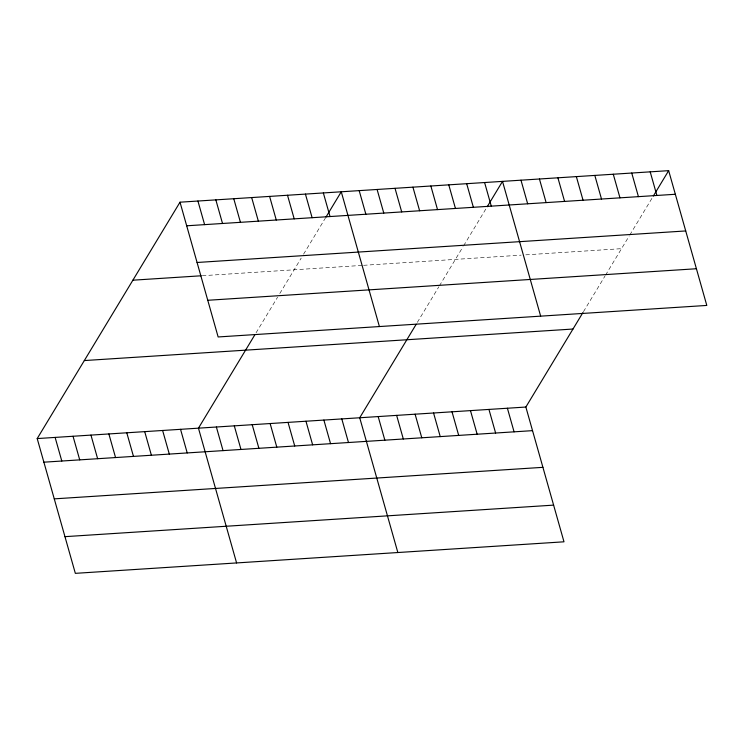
<?xml version="1.0" encoding="UTF-8"?>
<svg xmlns="http://www.w3.org/2000/svg" width="744" height="744" viewBox="0 0 744 744"><rect width="100%" height="100%" fill="white"/><g stroke="black" fill="none" stroke-linecap="round" stroke-linejoin="round"><path stroke-width="0.56" stroke-dasharray="3.72 2.79" d="M256.066 332.81L277.586 297.191M279.791 293.536L301.208 258.084M303.561 254.188L325.361 218.113M417.319 322.403L438.839 286.784M439.397 285.873L463.056 246.71M463.642 245.734L486.027 208.683M583.463 311.68L604.984 276.061M605.532 275.15L629.192 235.988M629.787 235.011L652.758 196.983M202.312 275.717L362.449 265.385M363.565 265.31L521.163 255.146M525.776 254.839L621.538 248.663"/><path stroke-width="1.12" d="M582.915 312.592L525.859 407.042L563.989 541.809L75.339 573.345L37.2 438.569L180.011 202.191L668.661 170.655L706.8 305.431L218.141 336.958L180.011 202.191M254.959 334.633L198.453 428.163L236.592 562.938M325.946 217.136L341.264 191.785L379.403 326.551M416.222 324.226L359.715 417.765L397.845 552.532M487.208 206.73L502.516 181.378L540.656 316.154M653.344 196.007L668.661 170.655M186.688 225.795L675.347 194.268M197.067 262.483L685.726 230.947M132.878 280.19L201.187 275.782M207.762 300.278L696.421 268.742M84.323 360.561L572.982 329.034M37.2 438.569L525.859 407.042M43.877 462.182L532.537 430.646M54.266 498.861L542.915 467.334M64.96 536.656L553.61 505.13M650.2 171.845L656.887 195.458M631.74 173.036L638.426 196.649M613.279 174.236L619.966 197.839M594.819 175.426L601.505 199.029M576.358 176.616L583.045 200.22M557.898 177.807L564.584 201.41M539.437 178.997L546.124 202.601M520.977 180.188L527.663 203.791M484.604 182.531L491.282 206.144M466.683 183.694L473.37 207.297M448.772 184.847L455.449 208.46M507.399 408.233L514.076 431.836M430.85 186L437.528 209.613M488.938 409.423L495.616 433.036M412.929 187.163L419.616 210.766M470.478 410.614L477.155 434.226M395.018 188.316L401.695 211.919M452.017 411.804L458.695 435.417M377.096 189.469L383.783 213.082M433.557 412.994L440.234 436.607M359.185 190.631L365.862 214.235M415.096 414.185L421.774 437.798M396.636 415.375L403.313 438.988M323.352 192.938L330.029 216.55M378.175 416.566L384.853 440.178M305.431 194.091L312.108 217.704M287.51 195.254L294.196 218.857M341.794 418.918L348.48 442.522M269.598 196.407L276.275 220.019M323.882 420.072L330.559 443.684M251.677 197.56L258.354 221.173M305.961 421.225L312.638 444.838M233.765 198.722L240.442 222.326M288.04 422.387L294.726 445.991M215.844 199.876L222.521 223.488M270.128 423.541L276.805 447.153M197.923 201.029L204.609 224.642M252.207 424.694L258.893 448.307M234.295 425.856L240.972 449.46M216.374 427.01L223.051 450.622M180.541 429.325L187.218 452.929M162.62 430.478L169.307 454.091M144.708 431.632L151.385 455.244M126.787 432.794L133.464 456.398M108.866 433.947L115.553 457.551M90.954 435.101L97.631 458.713M73.033 436.263L79.72 459.866M55.121 437.416L61.799 461.02"/></g></svg>
